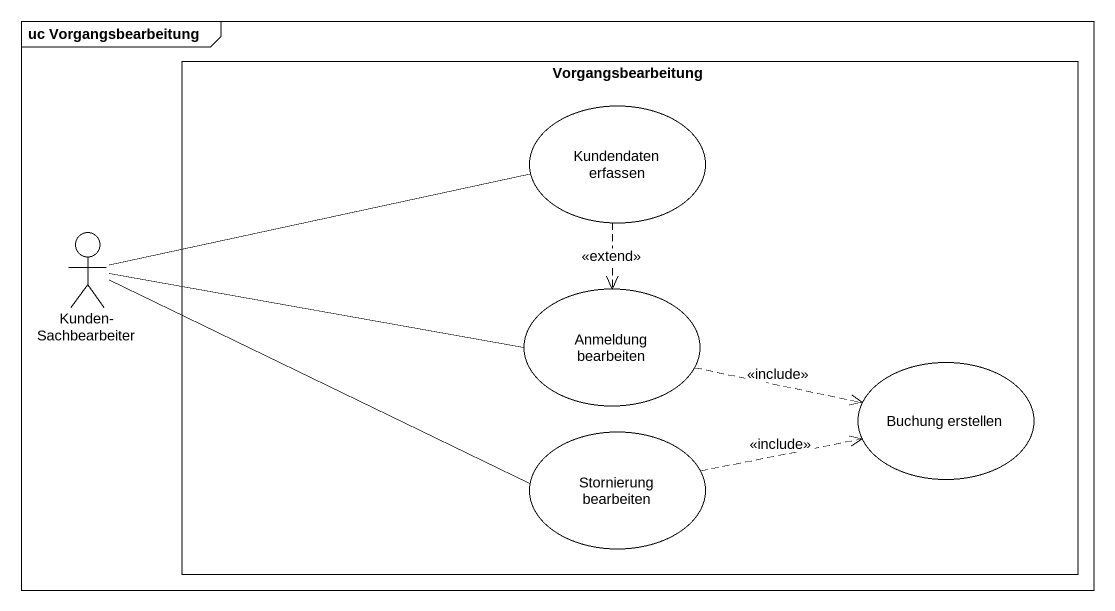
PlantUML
@startuml
mainframe uc Vorgangsbearbeitung
rectangle Vorgangsbearbeitung #FFFFFF {
  usecase "Kundendaten erfassen" as Kundendaten_erfassen
  usecase "Anmeldung bearbeiten" as Anmeldung_bearbeiten
  usecase "Buchung erstellen" as Buchung_erstellen
  usecase "Stornierung bearbeiten" as Stornierung_bearbeiten
}
actor "Kunden-Sachbearbeiter" as Kunden_Sachbearbeiter
Kundendaten_erfassen ..> Anmeldung_bearbeiten : <<extend>>
Kunden_Sachbearbeiter -right- Kundendaten_erfassen
Kunden_Sachbearbeiter -right- Anmeldung_bearbeiten
Kunden_Sachbearbeiter -right- Stornierung_bearbeiten
Anmeldung_bearbeiten .right.> Buchung_erstellen : <<include>>
Stornierung_bearbeiten .right.> Buchung_erstellen : <<include>>
@enduml
